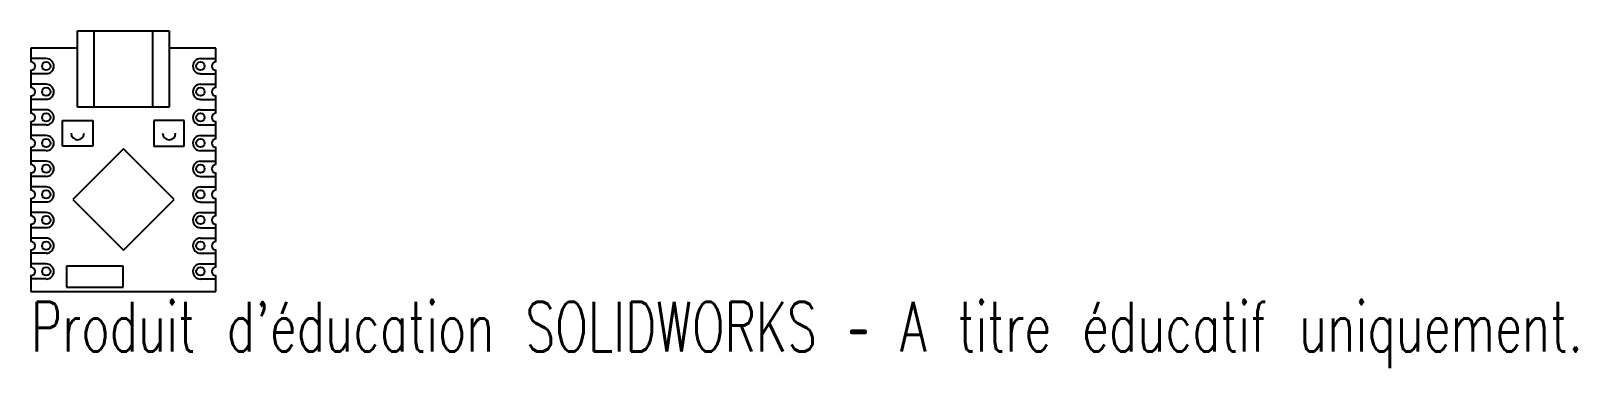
# Model space of a CAD drawing. Extents: x -9 to 142, y -19 to 14.
import ezdxf

# ---------------------------------------------------------------- set-up
doc = ezdxf.new("R2010")
doc.units = 0
doc.layers.get('0').update_dxf_attribs({"linetype": 'CONTINUOUS'})
doc.styles.add('SLDTEXTSTYLE0', font='TXT', dxfattribs={"width": 0.7, "bigfont": 'bigfont'})

msp = doc.modelspace()

# ---------------------------------------------------------------- linework, layer by layer
at = {"color": 7, "linetype": 'CONTINUOUS'}
for p, q in [((-4.46, 6.1), (-4.46, 13.54)), ((-4.46, 13.54), (4.46, 13.54)), ((-2.87, 13.54), (-2.87, 6.1)), ((2.87, 6.1), (2.87, 13.54)), ((4.46, 13.54), (4.46, 6.1)), ((-9.02, 11.86), (-9.02, 10.52)), ((-4.46, 11.86), (-9.02, 11.86)), ((-7.52, 10.85), (-9.02, 10.85)), ((9.02, 11.86), (4.46, 11.86)), ((7.52, 10.85), (9.02, 10.85)), ((9.02, 10.52), (9.02, 11.86)), ((-9.02, 9.7), (-9.02, 8.01)), ((-7.52, 9.37), (-9.02, 9.37)), ((7.52, 9.37), (9.02, 9.37)), ((9.02, 8.01), (9.02, 9.7)), ((-7.52, 8.34), (-9.02, 8.34)), ((7.52, 8.34), (9.02, 8.34)), ((-9.02, 7.2), (-9.02, 5.51)), ((-7.52, 6.87), (-9.02, 6.87)), ((4.46, 6.1), (-4.46, 6.1)), ((7.52, 6.87), (9.02, 6.87)), ((9.02, 5.51), (9.02, 7.2)), ((-7.52, 5.84), (-9.02, 5.84)), ((-9.02, 4.7), (-9.02, 3.01)), ((-5.94, 4.82), (-2.97, 4.82)), ((-5.94, 2.3), (-5.94, 4.82)), ((-2.97, 4.82), (-2.97, 2.3)), ((5.94, 4.82), (2.97, 4.82)), ((2.97, 4.82), (2.97, 2.3)), ((5.94, 2.3), (5.94, 4.82)), ((7.52, 5.84), (9.02, 5.84)), ((9.02, 3.01), (9.02, 4.7)), ((-7.52, 4.37), (-9.02, 4.37)), ((-7.52, 3.34), (-9.02, 3.34)), ((7.52, 4.37), (9.02, 4.37)), ((7.52, 3.34), (9.02, 3.34)), ((-9.02, 2.2), (-9.02, 0.51)), ((-7.52, 1.87), (-9.02, 1.87)), ((-2.97, 2.3), (-5.94, 2.3)), ((0, 2.06), (-4.94, -2.88)), ((4.94, -2.88), (0, 2.06)), ((2.97, 2.3), (5.94, 2.3)), ((7.52, 1.87), (9.02, 1.87)), ((9.02, 0.51), (9.02, 2.2)), ((-7.52, 0.84), (-9.02, 0.84)), ((7.52, 0.84), (9.02, 0.84)), ((-9.02, -0.3), (-9.02, -1.99)), ((-7.52, -0.64), (-9.02, -0.64)), ((7.52, -0.64), (9.02, -0.64)), ((9.02, -1.99), (9.02, -0.3)), ((-7.52, -1.66), (-9.02, -1.66)), ((-9.02, -2.81), (-9.02, -4.5)), ((-4.94, -2.88), (0, -7.82)), ((0, -7.82), (4.94, -2.88)), ((7.52, -1.66), (9.02, -1.66)), ((9.02, -4.5), (9.02, -2.81)), ((-7.52, -3.14), (-9.02, -3.14)), ((-7.52, -4.17), (-9.02, -4.17)), ((7.52, -3.14), (9.02, -3.14)), ((7.52, -4.17), (9.02, -4.17)), ((-9.02, -5.31), (-9.02, -7)), ((-7.52, -5.64), (-9.02, -5.64)), ((7.52, -5.64), (9.02, -5.64)), ((9.02, -7), (9.02, -5.31)), ((-7.52, -6.67), (-9.02, -6.67)), ((7.52, -6.67), (9.02, -6.67)), ((-9.02, -7.81), (-9.02, -9.5)), ((-7.52, -8.14), (-9.02, -8.14)), ((7.52, -8.14), (9.02, -8.14)), ((9.02, -9.5), (9.02, -7.81)), ((-7.52, -9.17), (-9.02, -9.17)), ((-9.02, -10.31), (-9.02, -11.86)), ((-5.56, -9.4), (-5.56, -11.43)), ((-0.03, -9.4), (-5.56, -9.4)), ((-0.03, -11.43), (-0.03, -9.4)), ((7.52, -9.17), (9.02, -9.17)), ((9.02, -11.86), (9.02, -10.31)), ((-7.52, -10.64), (-9.02, -10.64)), ((-9.02, -11.86), (9.02, -11.86)), ((-5.56, -11.43), (-0.03, -11.43)), ((7.52, -10.64), (9.02, -10.64))]:
    msp.add_line(p, q, dxfattribs=at)
for centre in [(-7.52, 10.11), (7.52, 10.11), (-7.52, 7.61), (7.52, 7.61), (-7.52, 5.11), (7.52, 5.11), (-7.52, 2.6), (7.52, 2.6), (-7.52, 0.1), (7.52, 0.1), (-7.52, -2.4), (7.52, -2.4), (-7.52, -4.9), (7.52, -4.9), (-7.52, -7.4), (7.52, -7.4), (-7.52, -9.91), (7.52, -9.91)]:
    msp.add_circle(centre, 0.406, dxfattribs=at)
for centre, radius, start, end in [((-7.52, 10.11), 0.737, 270, 90), ((7.52, 10.11), 0.737, 90, 270), ((-9.02, 10.11), 0.406, 270, 90), ((9.02, 10.11), 0.406, 90, 270), ((-9.02, 7.61), 0.406, 270, 90), ((-7.52, 7.61), 0.737, 270, 90), ((7.52, 7.61), 0.737, 90, 270), ((9.02, 7.61), 0.406, 90, 270), ((-9.02, 5.11), 0.406, 270, 90), ((-7.52, 5.11), 0.737, 270, 90), ((7.52, 5.11), 0.737, 90, 270), ((9.02, 5.11), 0.406, 90, 270), ((-7.52, 2.6), 0.737, 270, 90), ((-4.46, 3.56), 0.635, 180, 0), ((4.46, 3.56), 0.635, 180, 0), ((7.52, 2.6), 0.737, 90, 270), ((-9.02, 2.6), 0.406, 270, 90), ((9.02, 2.6), 0.406, 90, 270), ((-9.02, 0.1), 0.406, 270, 90), ((-7.52, 0.1), 0.737, 270, 90), ((7.52, 0.1), 0.737, 90, 270), ((9.02, 0.1), 0.406, 90, 270), ((-9.02, -2.4), 0.406, 270, 90), ((-7.52, -2.4), 0.737, 270, 90), ((7.52, -2.4), 0.737, 90, 270), ((9.02, -2.4), 0.406, 90, 270), ((-9.02, -4.9), 0.406, 270, 90), ((-7.52, -4.9), 0.737, 270, 90), ((7.52, -4.9), 0.737, 90, 270), ((9.02, -4.9), 0.406, 90, 270), ((-9.02, -7.4), 0.406, 270, 90), ((-7.52, -7.4), 0.737, 270, 90), ((7.52, -7.4), 0.737, 90, 270), ((9.02, -7.4), 0.406, 90, 270), ((-9.02, -9.91), 0.406, 270, 90), ((-7.52, -9.91), 0.737, 270, 90), ((7.52, -9.91), 0.737, 90, 270), ((9.02, -9.91), 0.406, 90, 270)]:
    msp.add_arc(centre, radius, start, end, dxfattribs=at)

# ---------------------------------------------------------------- texts
at = {"color": 7, "linetype": 'CONTINUOUS', "insert": (-9.02, -12.88), "char_height": 4.8336, "attachment_point": 1, "style": 'SLDTEXTSTYLE0'}
msp.add_mtext("Produit d'éducation SOLIDWORKS – A titre éducatif uniquement.", dxfattribs=at)

doc.saveas('drawing.dxf')
